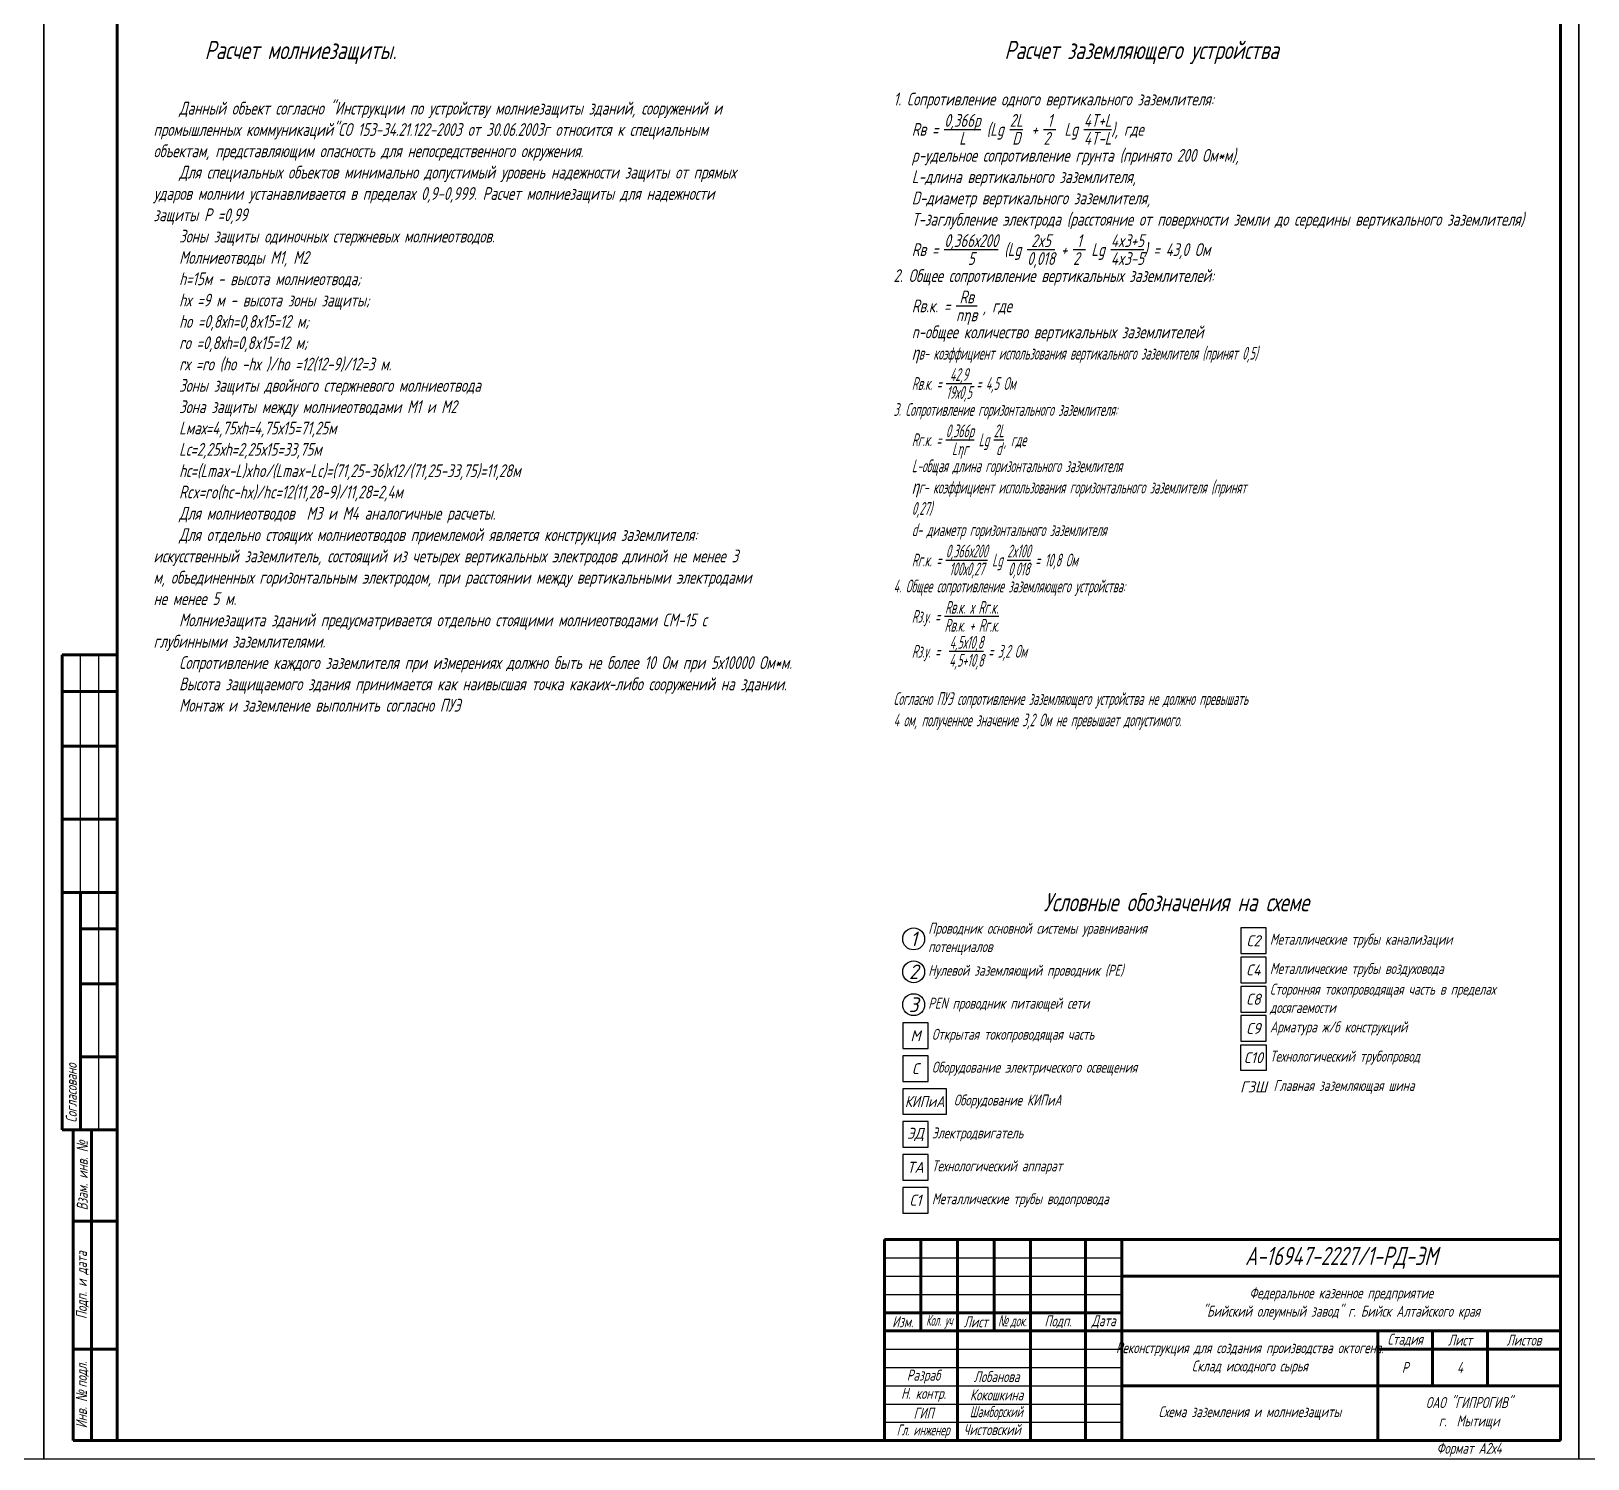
# Model space of a CAD drawing. Header units: millimetres. Extents: x 6735 to 13224, y -12144 to -9633.
# Drawn here: x 9253.6 to 9679.6, y -10227.4 to -9836.7 of the extents above; entities that cross this region are included whole.
import ezdxf

# ---------------------------------------------------------------- set-up
doc = ezdxf.new("R2010")
doc.units = ezdxf.units.MM
for name, color, linetype, lineweight in [('Рамка толстая', 7, 'Continuous', 60), ('Рамка тонкая', 5, 'Continuous', 25), ('Схема распред. сети', 9, 'Continuous', 25), ('Текст', 2, 'Continuous', 25), ('Штампы', 252, 'Continuous', 25)]:
    doc.layers.add(name, color=color, linetype=linetype, lineweight=lineweight)
doc.styles.add('Simplex', font='simplex.shx', dxfattribs={"width": 0.7, "oblique": 15})

# ---------------------------------------------------------------- blocks, each defined once
blk = doc.blocks.new('A$C54FF5821')
at = {"layer": 'Рамка толстая'}
for p, q in [((20, 589), (20, 5)), ((415, 589), (20, 589)), ((415, 5), (415, 589)), ((20, 5), (415, 5))]:
    blk.add_line(p, q, dxfattribs=at)
at = {"layer": 'Рамка тонкая'}
for p, q in [((420, 594), (0, 594)), ((0, 594), (0, 0)), ((420, 0), (420, 594)), ((0, 0), (420, 0))]:
    blk.add_line(p, q, dxfattribs=at)
blk = doc.blocks.new('A$C191D409F')
at = {"layer": 'Рамка тонкая'}
for p, q in [((1682, 0), (1682, 594)), ((0, 0), (1682, 0))]:
    blk.add_line(p, q, dxfattribs=at)
blk = doc.blocks.new('A$C551E481E')
at = {"layer": 'Рамка тонкая'}
for p, q in [((0, 594), (0, 0)), ((0, 0), (841, 0))]:
    blk.add_line(p, q, dxfattribs=at)

msp = doc.modelspace()

# ---------------------------------------------------------------- linework, layer by layer
at = {"layer": 'Рамка тонкая'}
for p, q in [((9584.60387, -10082.0835), (9584.60387, -10089.0835)), ((9591.60387, -10082.0835), (9584.60387, -10082.0835)), ((9591.60387, -10089.0835), (9591.60387, -10082.0835)), ((9584.60387, -10089.0835), (9591.60387, -10089.0835)), ((9584.60387, -10090.0835), (9584.60387, -10097.0835)), ((9591.60387, -10090.0835), (9584.60387, -10090.0835)), ((9591.60387, -10097.0835), (9591.60387, -10090.0835)), ((9584.60387, -10097.0835), (9591.60387, -10097.0835)), ((9584.60387, -10098.0835), (9584.60387, -10105.0835)), ((9591.60387, -10098.0835), (9584.60387, -10098.0835)), ((9591.60387, -10105.0835), (9591.60387, -10098.0835)), ((9492.10387, -10108.0835), (9492.10387, -10115.0835)), ((9499.10387, -10108.0835), (9492.10387, -10108.0835)), ((9499.10387, -10115.0835), (9499.10387, -10108.0835)), ((9584.60387, -10105.0835), (9591.60387, -10105.0835)), ((9584.60387, -10106.0835), (9584.60387, -10113.0835)), ((9591.60387, -10106.0835), (9584.60387, -10106.0835)), ((9591.60387, -10113.0835), (9591.60387, -10106.0835)), ((9584.60387, -10113.0835), (9591.60387, -10113.0835)), ((9492.10387, -10115.0835), (9499.10387, -10115.0835)), ((9492.10387, -10117.0835), (9492.10387, -10124.0835)), ((9499.10387, -10117.0835), (9492.10387, -10117.0835)), ((9499.10387, -10124.0835), (9499.10387, -10117.0835)), ((9584.60387, -10114.0835), (9591.60387, -10114.0835)), ((9584.60387, -10121.0835), (9584.60387, -10114.0835)), ((9591.60387, -10114.0835), (9591.60387, -10121.0835)), ((9591.60387, -10121.0835), (9584.60387, -10121.0835)), ((9492.10387, -10124.0835), (9499.10387, -10124.0835)), ((9492.10387, -10126.0835), (9492.10387, -10133.0835)), ((9504.10387, -10126.0835), (9492.10387, -10126.0835)), ((9504.10387, -10133.0835), (9504.10387, -10126.0835)), ((9492.10387, -10133.0835), (9504.10387, -10133.0835)), ((9492.10387, -10135.0835), (9492.10387, -10142.0835)), ((9499.10387, -10135.0835), (9492.10387, -10135.0835)), ((9499.10387, -10142.0835), (9499.10387, -10135.0835)), ((9492.10387, -10142.0835), (9499.10387, -10142.0835)), ((9492.10387, -10144.0835), (9492.10387, -10151.0835)), ((9499.10387, -10144.0835), (9492.10387, -10144.0835)), ((9499.10387, -10151.0835), (9499.10387, -10144.0835)), ((9492.10387, -10151.0835), (9499.10387, -10151.0835)), ((9492.10387, -10153.0835), (9492.10387, -10160.0835)), ((9499.10387, -10153.0835), (9492.10387, -10153.0835)), ((9499.10387, -10160.0835), (9499.10387, -10153.0835)), ((9492.10387, -10160.0835), (9499.10387, -10160.0835))]:
    msp.add_line(p, q, dxfattribs=at)
for centre in [(9495.10387, -10085.0835), (9495.10387, -10094.0835), (9495.10387, -10103.0835)]:
    msp.add_circle(centre, 3, dxfattribs=at)
at = {"layer": 'Штампы', "lineweight": 60}
for p, q in [((9262.10387, -10137.35746), (9262.10387, -10007.35746)), ((9262.10387, -10007.35746), (9277.10387, -10007.35746)), ((9277.10387, -10137.35746), (9277.10387, -10007.35746)), ((9262.10387, -10017.35746), (9277.10387, -10017.35746)), ((9262.10387, -10032.35746), (9277.10387, -10032.35746)), ((9262.10387, -10052.35746), (9277.10387, -10052.35746)), ((9262.10387, -10072.35746), (9277.10387, -10072.35746)), ((9267.10387, -10137.35746), (9267.10387, -10072.35746)), ((9267.10387, -10082.35746), (9277.10387, -10082.35746)), ((9267.10387, -10097.35746), (9277.10387, -10097.35746)), ((9267.10387, -10117.35746), (9277.10387, -10117.35746)), ((9262.10387, -10137.35746), (9277.10387, -10137.35746)), ((9265.10387, -10222.35746), (9265.10387, -10137.35746)), ((9265.10387, -10137.35746), (9277.10387, -10137.35746)), ((9270.10387, -10222.35746), (9270.10387, -10137.35746)), ((9277.10387, -10222.35746), (9277.10387, -10137.35746)), ((9265.10387, -10162.35746), (9277.10387, -10162.35746)), ((9487.10387, -10167.35746), (9672.10387, -10167.35746)), ((9487.10387, -10167.35746), (9487.10387, -10222.35746)), ((9497.10387, -10167.35746), (9497.10387, -10192.35746)), ((9507.10387, -10167.35746), (9507.10387, -10222.35746)), ((9517.10387, -10167.35746), (9517.10387, -10192.35746)), ((9527.10387, -10167.35746), (9527.10387, -10222.35746)), ((9542.10387, -10167.35746), (9542.10387, -10222.35746)), ((9552.10387, -10167.35746), (9552.10387, -10222.35746)), ((9552.10387, -10177.35746), (9672.10387, -10177.35746)), ((9487.10387, -10187.35746), (9552.10387, -10187.35746)), ((9487.10387, -10192.35746), (9672.10387, -10192.35746)), ((9622.10387, -10192.35746), (9622.10387, -10222.35746)), ((9637.10387, -10192.35746), (9637.10387, -10207.35746)), ((9652.10387, -10192.35746), (9652.10387, -10207.35746)), ((9265.10387, -10197.35746), (9277.10387, -10197.35746)), ((9622.10387, -10197.35746), (9672.10387, -10197.35746)), ((9552.10387, -10207.35746), (9672.10387, -10207.35746)), ((9265.10387, -10222.35746), (9277.10387, -10222.35746))]:
    msp.add_line(p, q, dxfattribs=at)
at = {"layer": 'Штампы', "color": 5, "lineweight": 25}
for p, q in [((9267.10387, -10072.35746), (9267.10387, -10007.35746)), ((9272.10387, -10137.35746), (9272.10387, -10007.35746)), ((9487.10387, -10172.35746), (9552.10387, -10172.35746)), ((9487.10387, -10177.35746), (9552.10387, -10177.35746)), ((9487.10387, -10182.35746), (9552.10387, -10182.35746)), ((9487.10387, -10197.35746), (9552.10387, -10197.35746)), ((9487.10387, -10202.35746), (9552.10387, -10202.35746)), ((9487.10387, -10207.35746), (9552.10387, -10207.35746)), ((9487.10387, -10212.35746), (9552.10387, -10212.35746)), ((9487.10387, -10217.35746), (9552.10387, -10217.35746))]:
    msp.add_line(p, q, dxfattribs=at)

# ---------------------------------------------------------------- block references
for name, p in [('A$C191D409F', (7575.10387, -10227.35746)), ('A$C54FF5821', (9257.10387, -10227.35746)), ('A$C551E481E', (9677.10387, -10227.35746))]:
    msp.add_blockref(name, p)

# ---------------------------------------------------------------- texts
at = {"layer": 'Схема распред. сети', "color": 2, "style": 'Simplex'}
for s, width, heights, insert, char_height, attachment_point in [('\\pi7;^I{\\H1.4286x;Расчет молниезащиты.\\P\\P}Данный объект согласно "Инструкции по устройству молниезащиты зданий, сооружений и промышленных коммуникаций"СО 153-34.21.122-2003 от 30.06.2003г относится к специальным  объектам, представляющим опасность для непосредственного окружения.\\PДля специальных объектов минимально допустимый уровень надежности защиты от прямых ударов молнии устанавливается в пределах 0,9-0,999. Расчет молниезащиты для надежности защиты Р =0,99\\PЗоны защиты одиночных стержневых молниеотводов.\\PМолниеотводы М1, М2\\Ph=15м - высота молниеотвода;\\Phх =9 м - высота зоны защиты;\\Phо =0,8хh=0,8x15=12 м;\\Prо =0,8хh=0,8x15=12 м;\\Prх =rо (hо -hх )/hо =12(12-9)/12=3 м.\\PЗоны защиты двойного стержневого молниеотвода\\PЗона защиты между молниеотводами М1 и М2\\PLмах=4,75хh=4,75х15=71,25м\\PLс=2,25хh=2,25х15=33,75м\\Phс=(Lmax-L)xho/(Lmax-Lc)=(71,25-36)х12/(71,25-33,75)=11,28м\\PRcx=ro(hc-hx)/hc=12(11,28-9)/11,28=2,4м\\PДля молниеотводов  М3 и М4 аналогичные расчеты.\\PДля отдельно стоящих молниеотводов приемлемой является конструкция заземлителя: искусственный заземлитель, состоящий из четырех вертикальных электродов длиной не менее 3 м, объединенных горизонтальным электродом, при расстоянии между вертикальными электродами не менее 5 м.\\PМолниезащита зданий предусматривается отдельно стоящими молниеотводами СМ-15 с глубинными заземлителями.\\PСопротивление каждого заземлителя при измерениях должно быть не более 10 Ом при 5х10000 Ом*м.\\PВысота защищаемого здания принимается как наивысшая точка какаих-либо сооружений на здании. \\PМонтаж и заземление выполнить согласно ПУЭ\\P\\P^I', 177.5, [323], (9287.10387, -9839.35746), 3.5, 1), ('\\pi43.598;Условные обозначения на схеме', 185, [6.32612], (9487.10387, -10072.52394), 5, 1), ('\\pt0;Проводник основной системы уравнивания потенциалов', 72.0138663, [10.30489], (9499.10387, -10085.0835), 3, 4), ('\\pt0;Металлические трубы канализации', 72.0138663, [9.94631], (9592.60387, -10085.5835), 3, 4), ('\\pt0;Нулевой заземляющий проводник (PE)', 72.0138663, [8.40089], (9499.10387, -10094.0835), 3, 4), ('\\pt0;Металлические трубы воздуховода', 72.0138663, [8.40089], (9592.60387, -10093.5835), 3, 4), ('\\pt0;Сторонняя токопроводящая часть в пределах досягаемости', 72.0138663, [10.36472], (9592.60387, -10101.5835), 3, 4), ('\\pt0;PEN проводник питающей сети', 72.0138663, [8.40089], (9499.10387, -10103.0835), 3, 4), ('\\pt0;Арматура ж/б конструкций', 72.0138663, [8.40089], (9592.60387, -10109.5835), 3, 4), ('\\pt0;Открытая токопроводящая часть', 72.0138663, [8.40089], (9500.10387, -10111.5835), 3, 4), ('\\pt0;Технологический трубопровод', 72.0138663, [8.40089], (9592.60387, -10117.5835), 3, 4), ('\\pt0;Оборудование электрического освещения', 72.0138663, [8.40089], (9500.10387, -10120.5835), 3, 4), ('\\pt0;Главная заземляющая шина', 72.0138663, [8.40089], (9593.60387, -10125.5835), 3, 4), ('\\pt0;Оборудование КИПиА', 72.0138663, [8.40089], (9506.10387, -10129.5835), 3, 4), ('\\pt0;Электродвигатель', 72.0138663, [8.40089], (9500.10387, -10138.5835), 3, 4), ('\\pt0;Технологический аппарат', 72.0138663, [8.40089], (9500.10387, -10147.5835), 3, 4), ('\\pt0;Металлические трубы водопровода', 72.0138663, [8.40089], (9500.10387, -10156.5835), 3, 4)]:
    msp.add_mtext_dynamic_manual_height_columns(s, width=width, gutter_width=22.51954, heights=heights, dxfattribs=dict(at, insert=insert, char_height=char_height, attachment_point=attachment_point))
at = {"layer": 'Текст', "style": 'Simplex'}
for s, width, heights, insert, char_height, attachment_point in [('\\A1;\\pi35.348;Расчет заземляющего устройства\\P\\pi10;{\\H0.7x;\\P\\pi5;1. Сопротивление одного вертикального заземлителя:\\P\\pi0,l10,t15;Rв = \\S0,366p/L; (Lg \\S2L/D;\\H1.4286x; \\H0.7x;+ \\S1/2 ;\\H1.4286x; \\H0.7x;Lg \\S4T+L/4T-L;), где\\Pp-удельное сопротивление грунта (принято 200 Ом*м), \\PL-длина вертикального заземлителя, \\PD-диаметр вертикального заземлителя,\\PТ-заглубление электрода (расстояние от поверхности земли до середины вертикального заземлителя) \\PRв = \\S0,366х200/5; (Lg \\S2x5/0,018; + \\S1/2 ; Lg \\S4x3+5/4x3-5;) = 43,0 Ом\\Q0; \\H1.4286x;\\P\\pi5,l0,tz;\\H0.7x;\\Q15;2. Общее сопротивление вертикальных заземлителей:\\P\\pi0,l10;\\H0.99996x;Rв.к. = \\SRв/nηв;\\H0.99996x; , гд\\H0.99998x;е\\P\\H0.99998x;n-общее количество вертикальных заземлителей\\P\\fArial|b0|i0|c204|p34;η\\Fgost|c204;в- коэффициент использования вертикального заземлителя (принят 0,5)\\PRв.к. = \\S42,9/19х0,5; = 4,5 Ом\\H0.99996x;\\P\\pi5,l0;3. Сопротивление горизонтального заземлителя:\\P\\pi0,l10;\\H1.0001x;Rг.к. = \\S0,366p/Lηг; Lg \\S2L/d;, где\\PL-общая длина горизонтального заземлителя\\P\\fArial|b0|i0|c204|p34;\\H0.99991x;η\\Fgost|c204;г- коэффициент использования горизонтального заземлителя (принят \\P0,27)\\Pd- диаметр горизонтального заземлителя\\P\\H0.99997x;Rг.к. = \\S0,366х200/100х0,27;\\H1.0001x; Lg \\H0.9999x;\\S2x100/0,018;\\H1.0001x; = 10,8 Ом\\H0.99987x;\\P\\pi5,l0;4. Общее сопротивление заземляющего устройства:\\P\\pi0,l10;\\H1.0002x;Rз.у. = \\SRв.к. х Rг.к./Rв.к. + Rг.к.; \\P\\H0.99999x;Rз.у. =  \\H1x;\\S4,5х10,8/4,5+10,8;\\H1x; = 3,2 Ом\\P\\pl15;\\P\\pi5,l0;Согласно ПУЭ сопротивление заземляющего устройства не должно превышать ^J4 ом, полученное значение 3,2 Ом не превышает допустимого. }', 177.5, [253], (9484.60387, -9839.35746), 5, 1), ('\\pxqc;{\\Q15;\\W0.9;1}', 2, [0], (9495.10387, -10085.0835), 4, 5), ('\\pxqc;{\\Q15;\\W0.9;2}', 2, [0], (9495.10387, -10094.0835), 4, 5), ('\\pxqc;{\\Q15;\\W0.9;3}', 2, [0], (9495.10387, -10103.0835), 4, 5)]:
    msp.add_mtext_dynamic_manual_height_columns(s, width=width, gutter_width=12.5, heights=heights, dxfattribs=dict(at, insert=insert, char_height=char_height, attachment_point=attachment_point))
at = {"layer": 'Текст', "lineweight": 30, "char_height": 3, "attachment_point": 5, "style": 'Simplex'}
for s, insert in [('{\\W0.9;С2}', (9588.10387, -10085.5835)), ('{\\W0.9;С4}', (9588.10387, -10093.5835)), ('{\\W0.9;С8}', (9588.10387, -10101.5835)), ('{\\W0.9;С9}', (9588.10387, -10109.5835)), ('{\\W0.9;М}', (9495.60387, -10111.5835)), ('{\\W0.9;С10}', (9588.10387, -10117.5835)), ('{\\W0.9;С}', (9495.60387, -10120.5835)), ('{\\W0.9;ГЗШ}', (9588.10387, -10125.5835)), ('{\\W0.8;КИПиА}', (9498.10387, -10129.5835)), ('{\\W0.9;ЭД}', (9495.60387, -10138.5835)), ('{\\W0.9;ТА}', (9495.60387, -10147.5835)), ('{\\W0.9;С1}', (9495.60387, -10156.5835))]:
    msp.add_mtext_dynamic_manual_height_columns(s, width=10.2727067, gutter_width=12.5, heights=[0], dxfattribs=dict(at, insert=insert))
at = {"layer": 'Штампы', "color": 2, "char_height": 3, "rotation": 90, "style": 'Simplex'}
for s, insert, width, attachment_point in [('Согласовано', (9264.60387, -10135.35746), 61, 4), ('Взам. инв. {\\fArial|b0|i0|c204|p34;№}', (9267.60387, -10149.85746), 25, 5), ('Подп. и дата', (9267.60387, -10179.85746), 35, 5), ('Инв. {\\fArial|b0|i0|c204|p34;№ }подл.', (9267.60387, -10209.85746), 25, 5)]:
    msp.add_mtext(s, dxfattribs=dict(at, insert=insert, width=width, attachment_point=attachment_point))
at = {"layer": 'Штампы', "color": 2, "attachment_point": 5, "style": 'Simplex'}
for s, insert, char_height, width in [('А-16947-2227/1-РД-ЭМ', (9612.10387, -10172.35746), 5, 120), ('Федеральное казенное предприятие\\P"Бийский олеумный завод" г. Бийск Алтайского края', (9612.10387, -10184.85746), 3, 120), ('Изм.', (9492.10387, -10189.85746), 3, 10), ('{\\W0.5;Кол. уч}', (9502.10387, -10189.85746), 3, 10), ('{\\W0.7;Лист}', (9512.10387, -10189.85746), 3, 10), ('{\\fArial|b0|i0|c204|p34;\\W0.6;№ \\Fsimplex|c204;док.}', (9522.10387, -10189.85746), 3, 10), ('Подп.', (9534.60387, -10189.85746), 3, 15), ('{\\W0.7;Дата}', (9547.10387, -10189.85746), 3, 10), ('Стадия', (9629.60387, -10194.85746), 3, 15), ('Лист', (9644.60387, -10194.85746), 3, 15), ('Листов', (9662.10387, -10194.85746), 3, 20), ('Реконструкция для создания производства октогена. \\PСклад исходного сырья', (9587.10387, -10199.85746), 3, 70), ('Р', (9629.60387, -10202.35746), 3, 15), ('4', (9644.60387, -10202.35746), 3, 15), (' Разраб', (9497.10387, -10204.85746), 3, 20), (' Лобанова', (9517.10387, -10204.85746), 3, 20), (' Н. контр.', (9497.10387, -10209.85746), 3, 20), (' Кокошкина', (9517.10387, -10209.85746), 3, 20), ('ОАО "ГИПРОГИВ"\\Pг.  Мытищи', (9647.10387, -10214.85746), 3, 50), (' ГИП', (9497.10387, -10214.85746), 3, 20), ('{\\W0.6; Шамборский}', (9517.10387, -10214.85746), 3, 20), ('Схема заземления и молниезащиты ', (9587.10387, -10214.85746), 3, 70), ('{\\W0.6; Гл. инженер}', (9497.10387, -10219.85746), 3, 20), ('Чистовский', (9516.57427, -10219.35746), 3, 18.1238167), ('Формат А2х4', (9647.10387, -10224.85746), 3, 50)]:
    msp.add_mtext(s, dxfattribs=dict(at, insert=insert, char_height=char_height, width=width))

doc.saveas('drawing.dxf')
